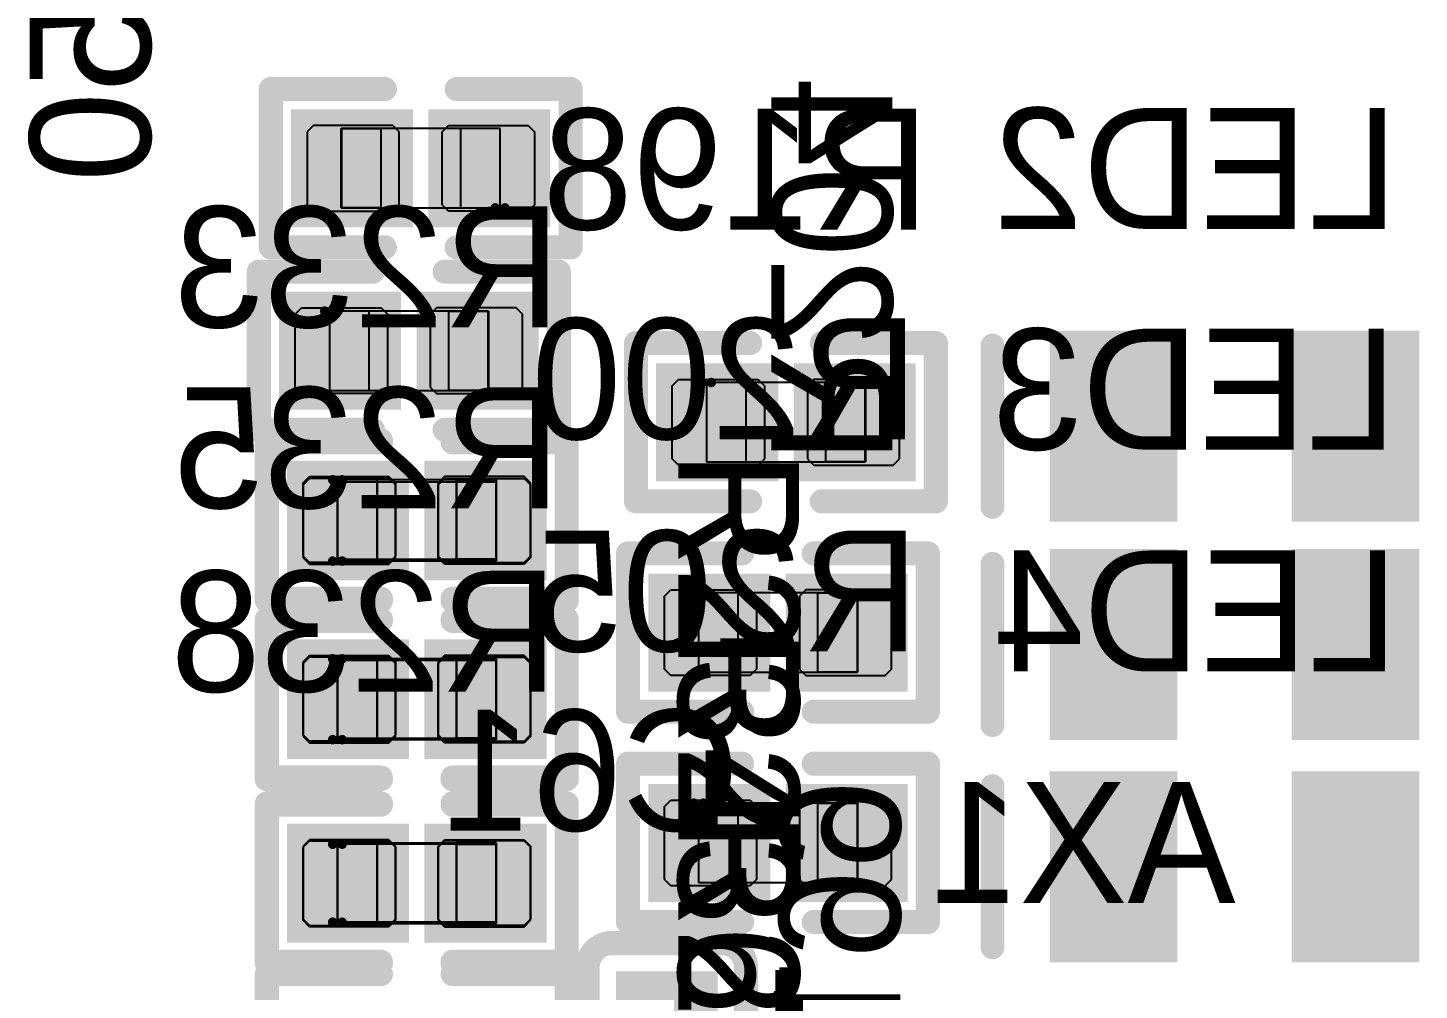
# Model space of a CAD drawing. Header units: millimetres. Extents: x 892 to 1144, y 1011 to 1123.
# Drawn here: x 993.33 to 1002.09, y 1100 to 1106.06 of the extents above; entities that cross this region are included whole.
import ezdxf

# ---------------------------------------------------------------- set-up
doc = ezdxf.new("R2010")
doc.units = ezdxf.units.MM
for name, color, linetype in [('BottomLayer', 5, 'Continuous'), ('BottomOverlay', 54, 'Continuous'), ('BottomPaste', 16, 'Continuous'), ('BottomSolder', 6, 'Continuous'), ('Mechanical4', 56, 'Continuous'), ('Mechanical5', 56, 'Continuous'), ('Mechanical6', 56, 'Continuous'), ('TopLayer', 1, 'Continuous'), ('TopOverlay', 2, 'Continuous'), ('TopPaste', 8, 'Continuous'), ('TopSolder', 216, 'Continuous')]:
    doc.layers.add(name, color=color, linetype=linetype)

msp = doc.modelspace()

# ---------------------------------------------------------------- linework, layer by layer
at = {"layer": 'BottomLayer'}
for points in [[(995.65, 1105.445), (995.0844, 1105.445), (995.65, 1104.905), (995.0844, 1104.905)], [(996.5156, 1105.445), (995.95, 1105.445), (996.5156, 1104.905), (995.95, 1104.905)], [(995.0094, 1103.755), (995.575, 1103.755), (995.0094, 1104.295), (995.575, 1104.295)], [(995.875, 1103.755), (996.4406, 1103.755), (995.875, 1104.295), (996.4406, 1104.295)], [(1000.463, 1104.05), (999.863, 1104.05), (1000.463, 1103.05), (999.863, 1103.05)], [(1001.987, 1104.05), (1001.387, 1104.05), (1001.987, 1103.05), (1001.387, 1103.05)], [(997.3844, 1103.305), (997.95, 1103.305), (997.3844, 1103.845), (997.95, 1103.845)], [(998.25, 1103.305), (998.8156, 1103.305), (998.25, 1103.845), (998.8156, 1103.845)], [(995.0594, 1102.692), (995.625, 1102.692), (995.0594, 1103.232), (995.625, 1103.232)], [(995.925, 1102.692), (996.4906, 1102.692), (995.925, 1103.232), (996.4906, 1103.232)], [(1000.463, 1102.675), (999.863, 1102.675), (1000.463, 1101.675), (999.863, 1101.675)], [(1001.987, 1102.675), (1001.387, 1102.675), (1001.987, 1101.675), (1001.387, 1101.675)], [(997.3344, 1101.98), (997.9, 1101.98), (997.3344, 1102.52), (997.9, 1102.52)], [(998.2, 1101.98), (998.7656, 1101.98), (998.2, 1102.52), (998.7656, 1102.52)], [(995.0594, 1101.565), (995.625, 1101.565), (995.0594, 1102.105), (995.625, 1102.105)], [(995.925, 1101.565), (996.4906, 1101.565), (995.925, 1102.105), (996.4906, 1102.105)], [(1000.463, 1101.275), (999.863, 1101.275), (1000.463, 1100.275), (999.863, 1100.275)], [(1001.987, 1101.275), (1001.387, 1101.275), (1001.987, 1100.275), (1001.387, 1100.275)], [(997.3344, 1100.655), (997.9, 1100.655), (997.3344, 1101.195), (997.9, 1101.195)], [(998.2, 1100.655), (998.7656, 1100.655), (998.2, 1101.195), (998.7656, 1101.195)], [(995.0594, 1100.397), (995.625, 1100.397), (995.0594, 1100.937), (995.625, 1100.937)], [(995.925, 1100.397), (996.4906, 1100.397), (995.925, 1100.937), (996.4906, 1100.937)], [(997.62, 1099.275), (997.62, 1100.0651), (997.08, 1099.275), (997.08, 1100.0651)]]:
    msp.add_solid(points, dxfattribs=at)
at = {"layer": 'BottomOverlay'}
for points, const_width in [([(994.8558, 1104.6764), (994.8558, 1105.6736)], 0.1524), ([(994.8558, 1105.6736), (995.5738, 1105.6736)], 0.1524), ([(996.0262, 1105.6736), (996.7442, 1105.6736)], 0.1524), ([(996.7442, 1104.6764), (996.7442, 1105.6736)], 0.1524), ([(994.8558, 1104.6764), (995.5738, 1104.6764)], 0.1524), ([(996.0262, 1104.6764), (996.7442, 1104.6764)], 0.1524), ([(994.7808, 1104.5236), (995.4988, 1104.5236)], 0.1524), ([(994.7808, 1103.5264), (994.7808, 1104.5236)], 0.1524), ([(995.9512, 1104.5236), (996.6692, 1104.5236)], 0.1524), ([(996.6692, 1103.5264), (996.6692, 1104.5236)], 0.1524), ([(997.1558, 1104.0736), (997.8738, 1104.0736)], 0.1524), ([(997.1558, 1103.0764), (997.1558, 1104.0736)], 0.1524), ([(998.3262, 1104.0736), (999.0442, 1104.0736)], 0.1524), ([(999.0442, 1103.0764), (999.0442, 1104.0736)], 0.1524), ([(999.401, 1103.042), (999.401, 1104.058)], 0.15), ([(994.7808, 1103.5264), (995.4988, 1103.5264)], 0.1524), ([(995.9512, 1103.5264), (996.6692, 1103.5264)], 0.1524), ([(994.8308, 1103.4606), (995.5488, 1103.4606)], 0.1524), ([(994.8308, 1102.4634), (994.8308, 1103.4606)], 0.1524), ([(996.0012, 1103.4606), (996.7192, 1103.4606)], 0.1524), ([(996.7192, 1102.4634), (996.7192, 1103.4606)], 0.1524), ([(997.1558, 1103.0764), (997.8738, 1103.0764)], 0.1524), ([(998.3262, 1103.0764), (999.0442, 1103.0764)], 0.1524), ([(997.1058, 1102.7486), (997.8238, 1102.7486)], 0.1524), ([(997.1058, 1101.7514), (997.1058, 1102.7486)], 0.1524), ([(998.2762, 1102.7486), (998.9942, 1102.7486)], 0.1524), ([(998.9942, 1101.7514), (998.9942, 1102.7486)], 0.1524), ([(999.401, 1101.667), (999.401, 1102.683)], 0.15), ([(994.8308, 1102.4634), (995.5488, 1102.4634)], 0.1524), ([(996.0012, 1102.4634), (996.7192, 1102.4634)], 0.1524), ([(994.8308, 1102.3336), (995.5488, 1102.3336)], 0.1524), ([(994.8308, 1101.3364), (994.8308, 1102.3336)], 0.1524), ([(996.0012, 1102.3336), (996.7192, 1102.3336)], 0.1524), ([(996.7192, 1101.3364), (996.7192, 1102.3336)], 0.1524), ([(997.1058, 1101.7514), (997.8238, 1101.7514)], 0.1524), ([(998.2762, 1101.7514), (998.9942, 1101.7514)], 0.1524), ([(997.1058, 1101.4236), (997.8238, 1101.4236)], 0.1524), ([(997.1058, 1100.4264), (997.1058, 1101.4236)], 0.1524), ([(998.2762, 1101.4236), (998.9942, 1101.4236)], 0.1524), ([(998.9942, 1100.4264), (998.9942, 1101.4236)], 0.1524), ([(994.8308, 1101.3364), (995.5488, 1101.3364)], 0.1524), ([(996.0012, 1101.3364), (996.7192, 1101.3364)], 0.1524), ([(999.401, 1100.267), (999.401, 1101.283)], 0.15), ([(994.8308, 1101.1656), (995.5488, 1101.1656)], 0.1524), ([(994.8308, 1100.1684), (994.8308, 1101.1656)], 0.1524), ([(996.0012, 1101.1656), (996.7192, 1101.1656)], 0.1524), ([(996.7192, 1100.1684), (996.7192, 1101.1656)], 0.1524), ([(997.1058, 1100.4264), (997.8238, 1100.4264)], 0.1524), ([(998.2762, 1100.4264), (998.9942, 1100.4264)], 0.1524), ([(997.0038, 1100.2937), (997.6962, 1100.2937)], 0.1524), ([(994.8308, 1100.1684), (995.5488, 1100.1684)], 0.1524), ([(996.0012, 1100.1684), (996.7192, 1100.1684)], 0.1524), ([(994.8308, 1100.0986), (995.5488, 1100.0986)], 0.1524), ([(994.8308, 1099.1014), (994.8308, 1100.0986)], 0.1524), ([(996.0012, 1100.0986), (996.7192, 1100.0986)], 0.1524), ([(996.7192, 1099.1014), (996.7192, 1100.0986)], 0.1524), ([(996.8514, 1099.3512), (996.8514, 1100.1413)], 0.1524), ([(997.8486, 1099.3512), (997.8486, 1100.1413)], 0.1524)]:
    msp.add_lwpolyline(points, dxfattribs=dict(at, const_width=const_width))
for points, const_width in [([(994.8177, 1105.6736, 1), (994.8939, 1105.6736, 1)], 0.0762), ([(994.8177, 1105.6736, 1), (994.8939, 1105.6736, 1)], 0.0762), ([(995.5357, 1105.6736, 1), (995.6119, 1105.6736, 1)], 0.0762), ([(995.9881, 1105.6736, 1), (996.0643, 1105.6736, 1)], 0.0762), ([(996.7061, 1105.6736, 1), (996.7823, 1105.6736, 1)], 0.0762), ([(996.7061, 1105.6736, 1), (996.7823, 1105.6736, 1)], 0.0762), ([(994.8177, 1104.6764, 1), (994.8939, 1104.6764, 1)], 0.0762), ([(994.8177, 1104.6764, 1), (994.8939, 1104.6764, 1)], 0.0762), ([(995.5357, 1104.6764, 1), (995.6119, 1104.6764, 1)], 0.0762), ([(995.9881, 1104.6764, 1), (996.0643, 1104.6764, 1)], 0.0762), ([(996.7061, 1104.6764, 1), (996.7823, 1104.6764, 1)], 0.0762), ([(996.7061, 1104.6764, 1), (996.7823, 1104.6764, 1)], 0.0762), ([(994.7427, 1104.5236, 1), (994.8189, 1104.5236, 1)], 0.0762), ([(994.7427, 1104.5236, 1), (994.8189, 1104.5236, 1)], 0.0762), ([(995.4607, 1104.5236, 1), (995.5369, 1104.5236, 1)], 0.0762), ([(995.9131, 1104.5236, 1), (995.9893, 1104.5236, 1)], 0.0762), ([(996.6311, 1104.5236, 1), (996.7073, 1104.5236, 1)], 0.0762), ([(996.6311, 1104.5236, 1), (996.7073, 1104.5236, 1)], 0.0762), ([(997.1177, 1104.0736, 1), (997.1939, 1104.0736, 1)], 0.0762), ([(997.1177, 1104.0736, 1), (997.1939, 1104.0736, 1)], 0.0762), ([(997.8357, 1104.0736, 1), (997.9119, 1104.0736, 1)], 0.0762), ([(998.2881, 1104.0736, 1), (998.3643, 1104.0736, 1)], 0.0762), ([(999.0061, 1104.0736, 1), (999.0823, 1104.0736, 1)], 0.0762), ([(999.0061, 1104.0736, 1), (999.0823, 1104.0736, 1)], 0.0762), ([(999.3635, 1104.058, 1), (999.4385, 1104.058, 1)], 0.075), ([(994.7427, 1103.5264, 1), (994.8189, 1103.5264, 1)], 0.0762), ([(994.7427, 1103.5264, 1), (994.8189, 1103.5264, 1)], 0.0762), ([(995.4607, 1103.5264, 1), (995.5369, 1103.5264, 1)], 0.0762), ([(995.9131, 1103.5264, 1), (995.9893, 1103.5264, 1)], 0.0762), ([(996.6311, 1103.5264, 1), (996.7073, 1103.5264, 1)], 0.0762), ([(996.6311, 1103.5264, 1), (996.7073, 1103.5264, 1)], 0.0762), ([(994.7927, 1103.4606, 1), (994.8689, 1103.4606, 1)], 0.0762), ([(994.7927, 1103.4606, 1), (994.8689, 1103.4606, 1)], 0.0762), ([(995.5107, 1103.4606, 1), (995.5869, 1103.4606, 1)], 0.0762), ([(995.9631, 1103.4606, 1), (996.0393, 1103.4606, 1)], 0.0762), ([(996.6811, 1103.4606, 1), (996.7573, 1103.4606, 1)], 0.0762), ([(996.6811, 1103.4606, 1), (996.7573, 1103.4606, 1)], 0.0762), ([(997.1177, 1103.0764, 1), (997.1939, 1103.0764, 1)], 0.0762), ([(997.1177, 1103.0764, 1), (997.1939, 1103.0764, 1)], 0.0762), ([(997.8357, 1103.0764, 1), (997.9119, 1103.0764, 1)], 0.0762), ([(998.2881, 1103.0764, 1), (998.3643, 1103.0764, 1)], 0.0762), ([(999.0061, 1103.0764, 1), (999.0823, 1103.0764, 1)], 0.0762), ([(999.0061, 1103.0764, 1), (999.0823, 1103.0764, 1)], 0.0762), ([(999.3635, 1103.042, 1), (999.4385, 1103.042, 1)], 0.075), ([(997.0677, 1102.7486, 1), (997.1439, 1102.7486, 1)], 0.0762), ([(997.0677, 1102.7486, 1), (997.1439, 1102.7486, 1)], 0.0762), ([(997.7857, 1102.7486, 1), (997.8619, 1102.7486, 1)], 0.0762), ([(998.2381, 1102.7486, 1), (998.3143, 1102.7486, 1)], 0.0762), ([(998.9561, 1102.7486, 1), (999.0323, 1102.7486, 1)], 0.0762), ([(998.9561, 1102.7486, 1), (999.0323, 1102.7486, 1)], 0.0762), ([(999.3635, 1102.683, 1), (999.4385, 1102.683, 1)], 0.075), ([(994.7927, 1102.4634, 1), (994.8689, 1102.4634, 1)], 0.0762), ([(994.7927, 1102.4634, 1), (994.8689, 1102.4634, 1)], 0.0762), ([(995.5107, 1102.4634, 1), (995.5869, 1102.4634, 1)], 0.0762), ([(995.9631, 1102.4634, 1), (996.0393, 1102.4634, 1)], 0.0762), ([(996.6811, 1102.4634, 1), (996.7573, 1102.4634, 1)], 0.0762), ([(996.6811, 1102.4634, 1), (996.7573, 1102.4634, 1)], 0.0762), ([(994.7927, 1102.3336, 1), (994.8689, 1102.3336, 1)], 0.0762), ([(994.7927, 1102.3336, 1), (994.8689, 1102.3336, 1)], 0.0762), ([(995.5107, 1102.3336, 1), (995.5869, 1102.3336, 1)], 0.0762), ([(995.9631, 1102.3336, 1), (996.0393, 1102.3336, 1)], 0.0762), ([(996.6811, 1102.3336, 1), (996.7573, 1102.3336, 1)], 0.0762), ([(996.6811, 1102.3336, 1), (996.7573, 1102.3336, 1)], 0.0762), ([(997.0677, 1101.7514, 1), (997.1439, 1101.7514, 1)], 0.0762), ([(997.0677, 1101.7514, 1), (997.1439, 1101.7514, 1)], 0.0762), ([(997.7857, 1101.7514, 1), (997.8619, 1101.7514, 1)], 0.0762), ([(998.2381, 1101.7514, 1), (998.3143, 1101.7514, 1)], 0.0762), ([(998.9561, 1101.7514, 1), (999.0323, 1101.7514, 1)], 0.0762), ([(998.9561, 1101.7514, 1), (999.0323, 1101.7514, 1)], 0.0762), ([(999.3635, 1101.667, 1), (999.4385, 1101.667, 1)], 0.075), ([(997.0677, 1101.4236, 1), (997.1439, 1101.4236, 1)], 0.0762), ([(997.0677, 1101.4236, 1), (997.1439, 1101.4236, 1)], 0.0762), ([(997.7857, 1101.4236, 1), (997.8619, 1101.4236, 1)], 0.0762), ([(998.2381, 1101.4236, 1), (998.3143, 1101.4236, 1)], 0.0762), ([(998.9561, 1101.4236, 1), (999.0323, 1101.4236, 1)], 0.0762), ([(998.9561, 1101.4236, 1), (999.0323, 1101.4236, 1)], 0.0762), ([(994.7927, 1101.3364, 1), (994.8689, 1101.3364, 1)], 0.0762), ([(994.7927, 1101.3364, 1), (994.8689, 1101.3364, 1)], 0.0762), ([(995.5107, 1101.3364, 1), (995.5869, 1101.3364, 1)], 0.0762), ([(995.9631, 1101.3364, 1), (996.0393, 1101.3364, 1)], 0.0762), ([(996.6811, 1101.3364, 1), (996.7573, 1101.3364, 1)], 0.0762), ([(996.6811, 1101.3364, 1), (996.7573, 1101.3364, 1)], 0.0762), ([(999.3635, 1101.283, 1), (999.4385, 1101.283, 1)], 0.075), ([(994.7927, 1101.1656, 1), (994.8689, 1101.1656, 1)], 0.0762), ([(994.7927, 1101.1656, 1), (994.8689, 1101.1656, 1)], 0.0762), ([(995.5107, 1101.1656, 1), (995.5869, 1101.1656, 1)], 0.0762), ([(995.9631, 1101.1656, 1), (996.0393, 1101.1656, 1)], 0.0762), ([(996.6811, 1101.1656, 1), (996.7573, 1101.1656, 1)], 0.0762), ([(996.6811, 1101.1656, 1), (996.7573, 1101.1656, 1)], 0.0762), ([(997.0677, 1100.4264, 1), (997.1439, 1100.4264, 1)], 0.0762), ([(997.0677, 1100.4264, 1), (997.1439, 1100.4264, 1)], 0.0762), ([(997.7857, 1100.4264, 1), (997.8619, 1100.4264, 1)], 0.0762), ([(998.2381, 1100.4264, 1), (998.3143, 1100.4264, 1)], 0.0762), ([(998.9561, 1100.4264, 1), (999.0323, 1100.4264, 1)], 0.0762), ([(998.9561, 1100.4264, 1), (999.0323, 1100.4264, 1)], 0.0762), ([(996.9657, 1100.2937, 1), (997.0419, 1100.2937, 1)], 0.0762), ([(996.9657, 1100.2937, 1), (997.0419, 1100.2937, 1)], 0.0762), ([(997.6581, 1100.2937, 1), (997.7343, 1100.2937, 1)], 0.0762), ([(997.6581, 1100.2937, 1), (997.7343, 1100.2937, 1)], 0.0762), ([(999.3635, 1100.267, 1), (999.4385, 1100.267, 1)], 0.075), ([(994.7927, 1100.1684, 1), (994.8689, 1100.1684, 1)], 0.0762), ([(994.7927, 1100.1684, 1), (994.8689, 1100.1684, 1)], 0.0762), ([(995.5107, 1100.1684, 1), (995.5869, 1100.1684, 1)], 0.0762), ([(995.9631, 1100.1684, 1), (996.0393, 1100.1684, 1)], 0.0762), ([(996.6811, 1100.1684, 1), (996.7573, 1100.1684, 1)], 0.0762), ([(996.6811, 1100.1684, 1), (996.7573, 1100.1684, 1)], 0.0762), ([(994.7927, 1100.0986, 1), (994.8689, 1100.0986, 1)], 0.0762), ([(994.7927, 1100.0986, 1), (994.8689, 1100.0986, 1)], 0.0762), ([(995.5107, 1100.0986, 1), (995.5869, 1100.0986, 1)], 0.0762), ([(995.9631, 1100.0986, 1), (996.0393, 1100.0986, 1)], 0.0762), ([(996.6811, 1100.0986, 1), (996.7573, 1100.0986, 1)], 0.0762), ([(996.6811, 1100.0986, 1), (996.7573, 1100.0986, 1)], 0.0762), ([(996.8133, 1100.1413, 1), (996.8895, 1100.1413, 1)], 0.0762), ([(996.8133, 1100.1413, 1), (996.8895, 1100.1413, 1)], 0.0762), ([(997.8105, 1100.1413, 1), (997.8867, 1100.1413, 1)], 0.0762), ([(997.8105, 1100.1413, 1), (997.8867, 1100.1413, 1)], 0.0762)]:
    msp.add_lwpolyline(points, format="xyb", close=True, dxfattribs=dict(at, const_width=const_width))
at = {"layer": 'BottomOverlay', "const_width": 0.1524}
for points in [[(996.8514, 1100.1413, -0.414214), (997.0038, 1100.2937)], [(997.6962, 1100.2937, -0.414214), (997.8486, 1100.1413)]]:
    msp.add_lwpolyline(points, format="xyb", dxfattribs=at)
at = {"layer": 'BottomPaste'}
for p, q in [((995.1244, 1105.445), (995.0844, 1105.405)), ((995.625, 1105.445), (995.1244, 1105.445)), ((995.665, 1105.405), (995.625, 1105.445)), ((995.935, 1105.405), (995.975, 1105.445)), ((995.975, 1105.445), (996.4756, 1105.445)), ((996.4756, 1105.445), (996.5156, 1105.405)), ((995.0844, 1105.405), (995.0844, 1104.945)), ((995.665, 1104.945), (995.665, 1105.405)), ((995.935, 1104.945), (995.935, 1105.405)), ((996.5156, 1105.405), (996.5156, 1104.945)), ((995.0844, 1104.945), (995.1244, 1104.905)), ((995.1244, 1104.905), (995.625, 1104.905)), ((995.625, 1104.905), (995.665, 1104.945)), ((995.975, 1104.905), (995.935, 1104.945)), ((996.4756, 1104.905), (995.975, 1104.905)), ((996.5156, 1104.945), (996.4756, 1104.905)), ((995.0094, 1104.255), (995.0494, 1104.295)), ((995.0494, 1104.295), (995.55, 1104.295)), ((995.55, 1104.295), (995.59, 1104.255)), ((995.9, 1104.295), (995.86, 1104.255)), ((996.4006, 1104.295), (995.9, 1104.295)), ((996.4406, 1104.255), (996.4006, 1104.295)), ((995.0094, 1103.795), (995.0094, 1104.255)), ((995.59, 1104.255), (995.59, 1103.795)), ((995.86, 1104.255), (995.86, 1103.795)), ((996.4406, 1103.795), (996.4406, 1104.255)), ((997.3844, 1103.805), (997.4244, 1103.845)), ((997.4244, 1103.845), (997.925, 1103.845)), ((997.925, 1103.845), (997.965, 1103.805)), ((998.275, 1103.845), (998.235, 1103.805)), ((998.7756, 1103.845), (998.275, 1103.845)), ((998.8156, 1103.805), (998.7756, 1103.845)), ((995.0494, 1103.755), (995.0094, 1103.795)), ((995.55, 1103.755), (995.0494, 1103.755)), ((995.59, 1103.795), (995.55, 1103.755)), ((995.86, 1103.795), (995.9, 1103.755)), ((995.9, 1103.755), (996.4006, 1103.755)), ((996.4006, 1103.755), (996.4406, 1103.795)), ((997.3844, 1103.345), (997.3844, 1103.805)), ((997.965, 1103.805), (997.965, 1103.345)), ((998.235, 1103.805), (998.235, 1103.345)), ((998.8156, 1103.345), (998.8156, 1103.805)), ((997.4244, 1103.305), (997.3844, 1103.345)), ((997.965, 1103.345), (997.925, 1103.305)), ((998.235, 1103.345), (998.275, 1103.305)), ((998.7756, 1103.305), (998.8156, 1103.345)), ((995.0594, 1103.192), (995.0994, 1103.232)), ((995.0994, 1103.232), (995.6, 1103.232)), ((995.6, 1103.232), (995.64, 1103.192)), ((995.95, 1103.232), (995.91, 1103.192)), ((996.4506, 1103.232), (995.95, 1103.232)), ((996.4906, 1103.192), (996.4506, 1103.232)), ((997.925, 1103.305), (997.4244, 1103.305)), ((998.275, 1103.305), (998.7756, 1103.305)), ((995.0594, 1102.732), (995.0594, 1103.192)), ((995.64, 1103.192), (995.64, 1102.732)), ((995.91, 1103.192), (995.91, 1102.732)), ((996.4906, 1102.732), (996.4906, 1103.192)), ((995.0994, 1102.692), (995.0594, 1102.732)), ((995.64, 1102.732), (995.6, 1102.692)), ((995.91, 1102.732), (995.95, 1102.692)), ((996.4506, 1102.692), (996.4906, 1102.732)), ((995.6, 1102.692), (995.0994, 1102.692)), ((995.95, 1102.692), (996.4506, 1102.692)), ((997.3344, 1102.48), (997.3744, 1102.52)), ((997.3744, 1102.52), (997.875, 1102.52)), ((997.875, 1102.52), (997.915, 1102.48)), ((998.225, 1102.52), (998.185, 1102.48)), ((998.7256, 1102.52), (998.225, 1102.52)), ((998.7656, 1102.48), (998.7256, 1102.52)), ((997.3344, 1102.02), (997.3344, 1102.48)), ((997.915, 1102.48), (997.915, 1102.02)), ((998.185, 1102.48), (998.185, 1102.02)), ((998.7656, 1102.02), (998.7656, 1102.48)), ((995.0594, 1102.065), (995.0994, 1102.105)), ((995.0994, 1102.105), (995.6, 1102.105)), ((995.6, 1102.105), (995.64, 1102.065)), ((995.95, 1102.105), (995.91, 1102.065)), ((996.4506, 1102.105), (995.95, 1102.105)), ((996.4906, 1102.065), (996.4506, 1102.105)), ((995.0594, 1101.605), (995.0594, 1102.065)), ((995.64, 1102.065), (995.64, 1101.605)), ((995.91, 1102.065), (995.91, 1101.605)), ((996.4906, 1101.605), (996.4906, 1102.065)), ((997.3744, 1101.98), (997.3344, 1102.02)), ((997.915, 1102.02), (997.875, 1101.98)), ((998.185, 1102.02), (998.225, 1101.98)), ((998.7256, 1101.98), (998.7656, 1102.02)), ((997.875, 1101.98), (997.3744, 1101.98)), ((998.225, 1101.98), (998.7256, 1101.98)), ((995.0994, 1101.565), (995.0594, 1101.605)), ((995.6, 1101.565), (995.0994, 1101.565)), ((995.64, 1101.605), (995.6, 1101.565)), ((995.91, 1101.605), (995.95, 1101.565)), ((995.95, 1101.565), (996.4506, 1101.565)), ((996.4506, 1101.565), (996.4906, 1101.605)), ((997.3344, 1101.155), (997.3744, 1101.195)), ((997.3344, 1100.695), (997.3344, 1101.155)), ((997.3744, 1101.195), (997.875, 1101.195)), ((997.875, 1101.195), (997.915, 1101.155)), ((997.915, 1101.155), (997.915, 1100.695)), ((998.225, 1101.195), (998.185, 1101.155)), ((998.185, 1101.155), (998.185, 1100.695)), ((998.7256, 1101.195), (998.225, 1101.195)), ((998.7656, 1101.155), (998.7256, 1101.195)), ((998.7656, 1100.695), (998.7656, 1101.155)), ((995.0594, 1100.897), (995.0994, 1100.937)), ((995.0594, 1100.437), (995.0594, 1100.897)), ((995.0994, 1100.937), (995.6, 1100.937)), ((995.6, 1100.937), (995.64, 1100.897)), ((995.64, 1100.897), (995.64, 1100.437)), ((995.95, 1100.937), (995.91, 1100.897)), ((995.91, 1100.897), (995.91, 1100.437)), ((996.4506, 1100.937), (995.95, 1100.937)), ((996.4906, 1100.897), (996.4506, 1100.937)), ((996.4906, 1100.437), (996.4906, 1100.897)), ((997.3744, 1100.655), (997.3344, 1100.695)), ((997.915, 1100.695), (997.875, 1100.655)), ((998.185, 1100.695), (998.225, 1100.655)), ((998.7256, 1100.655), (998.7656, 1100.695)), ((997.875, 1100.655), (997.3744, 1100.655)), ((998.225, 1100.655), (998.7256, 1100.655)), ((995.0994, 1100.397), (995.0594, 1100.437)), ((995.64, 1100.437), (995.6, 1100.397)), ((995.91, 1100.437), (995.95, 1100.397)), ((996.4506, 1100.397), (996.4906, 1100.437)), ((995.6, 1100.397), (995.0994, 1100.397)), ((995.95, 1100.397), (996.4506, 1100.397))]:
    msp.add_line(p, q, dxfattribs=at)
for points in [[(995.65, 1105.445), (995.0844, 1105.445), (995.65, 1104.905), (995.0844, 1104.905)], [(996.5156, 1105.445), (995.95, 1105.445), (996.5156, 1104.905), (995.95, 1104.905)], [(995.0094, 1103.755), (995.575, 1103.755), (995.0094, 1104.295), (995.575, 1104.295)], [(995.875, 1103.755), (996.4406, 1103.755), (995.875, 1104.295), (996.4406, 1104.295)], [(1000.463, 1104.05), (999.863, 1104.05), (1000.463, 1103.05), (999.863, 1103.05)], [(1001.987, 1104.05), (1001.387, 1104.05), (1001.987, 1103.05), (1001.387, 1103.05)], [(997.3844, 1103.305), (997.95, 1103.305), (997.3844, 1103.845), (997.95, 1103.845)], [(998.25, 1103.305), (998.8156, 1103.305), (998.25, 1103.845), (998.8156, 1103.845)], [(995.0594, 1102.692), (995.625, 1102.692), (995.0594, 1103.232), (995.625, 1103.232)], [(995.925, 1102.692), (996.4906, 1102.692), (995.925, 1103.232), (996.4906, 1103.232)], [(1000.463, 1102.675), (999.863, 1102.675), (1000.463, 1101.675), (999.863, 1101.675)], [(1001.987, 1102.675), (1001.387, 1102.675), (1001.987, 1101.675), (1001.387, 1101.675)], [(997.3344, 1101.98), (997.9, 1101.98), (997.3344, 1102.52), (997.9, 1102.52)], [(998.2, 1101.98), (998.7656, 1101.98), (998.2, 1102.52), (998.7656, 1102.52)], [(995.0594, 1101.565), (995.625, 1101.565), (995.0594, 1102.105), (995.625, 1102.105)], [(995.925, 1101.565), (996.4906, 1101.565), (995.925, 1102.105), (996.4906, 1102.105)], [(1000.463, 1101.275), (999.863, 1101.275), (1000.463, 1100.275), (999.863, 1100.275)], [(1001.987, 1101.275), (1001.387, 1101.275), (1001.987, 1100.275), (1001.387, 1100.275)], [(997.3344, 1100.655), (997.9, 1100.655), (997.3344, 1101.195), (997.9, 1101.195)], [(998.2, 1100.655), (998.7656, 1100.655), (998.2, 1101.195), (998.7656, 1101.195)], [(995.0594, 1100.397), (995.625, 1100.397), (995.0594, 1100.937), (995.625, 1100.937)], [(995.925, 1100.397), (996.4906, 1100.397), (995.925, 1100.937), (996.4906, 1100.937)], [(997.62, 1099.275), (997.62, 1100.0651), (997.08, 1099.275), (997.08, 1100.0651)]]:
    msp.add_solid(points, dxfattribs=at)
at = {"layer": 'BottomSolder'}
for points in [[(995.7516, 1105.5466), (994.9828, 1105.5466), (995.7516, 1104.8034), (994.9828, 1104.8034)], [(996.6172, 1105.5466), (995.8484, 1105.5466), (996.6172, 1104.8034), (995.8484, 1104.8034)], [(994.9078, 1103.6534), (995.6766, 1103.6534), (994.9078, 1104.3966), (995.6766, 1104.3966)], [(995.7734, 1103.6534), (996.5422, 1103.6534), (995.7734, 1104.3966), (996.5422, 1104.3966)], [(1000.5646, 1104.1516), (999.7614, 1104.1516), (1000.5646, 1102.9484), (999.7614, 1102.9484)], [(1002.0886, 1104.1516), (1001.2854, 1104.1516), (1002.0886, 1102.9484), (1001.2854, 1102.9484)], [(997.2828, 1103.2034), (998.0516, 1103.2034), (997.2828, 1103.9466), (998.0516, 1103.9466)], [(998.1484, 1103.2034), (998.9172, 1103.2034), (998.1484, 1103.9466), (998.9172, 1103.9466)], [(994.9578, 1102.5904), (995.7266, 1102.5904), (994.9578, 1103.3336), (995.7266, 1103.3336)], [(995.8234, 1102.5904), (996.5922, 1102.5904), (995.8234, 1103.3336), (996.5922, 1103.3336)], [(1000.5646, 1102.7766), (999.7614, 1102.7766), (1000.5646, 1101.5734), (999.7614, 1101.5734)], [(1002.0886, 1102.7766), (1001.2854, 1102.7766), (1002.0886, 1101.5734), (1001.2854, 1101.5734)], [(997.2328, 1101.8784), (998.0016, 1101.8784), (997.2328, 1102.6216), (998.0016, 1102.6216)], [(998.0984, 1101.8784), (998.8672, 1101.8784), (998.0984, 1102.6216), (998.8672, 1102.6216)], [(994.9578, 1101.4634), (995.7266, 1101.4634), (994.9578, 1102.2066), (995.7266, 1102.2066)], [(995.8234, 1101.4634), (996.5922, 1101.4634), (995.8234, 1102.2066), (996.5922, 1102.2066)], [(997.2328, 1100.5534), (998.0016, 1100.5534), (997.2328, 1101.2966), (998.0016, 1101.2966)], [(998.0984, 1100.5534), (998.8672, 1100.5534), (998.0984, 1101.2966), (998.8672, 1101.2966)], [(1000.5646, 1101.3766), (999.7614, 1101.3766), (1000.5646, 1100.1734), (999.7614, 1100.1734)], [(1002.0886, 1101.3766), (1001.2854, 1101.3766), (1002.0886, 1100.1734), (1001.2854, 1100.1734)], [(994.9578, 1100.2954), (995.7266, 1100.2954), (994.9578, 1101.0386), (995.7266, 1101.0386)], [(995.8234, 1100.2954), (996.5922, 1100.2954), (995.8234, 1101.0386), (996.5922, 1101.0386)], [(997.6708, 1099.2242), (997.6708, 1100.1159), (997.0292, 1099.2242), (997.0292, 1100.1159)]]:
    msp.add_solid(points, dxfattribs=at)
at = {"layer": 'Mechanical4'}
for p, q in [((996.2999, 1105.4249), (995.2999, 1105.4249)), ((995.2999, 1105.4249), (995.2999, 1104.9248)), ((996.2999, 1104.9248), (996.2999, 1105.4249)), ((995.2999, 1104.9248), (996.2999, 1104.9248)), ((996.2251, 1104.2752), (995.2251, 1104.2752)), ((995.2251, 1104.2752), (995.2251, 1103.7751)), ((996.2251, 1103.7751), (996.2251, 1104.2752)), ((995.2251, 1103.7751), (996.2251, 1103.7751)), ((998.6001, 1103.8252), (997.6001, 1103.8252)), ((997.6001, 1103.8252), (997.6001, 1103.3251)), ((998.6001, 1103.3251), (998.6001, 1103.8252)), ((997.6001, 1103.3251), (998.6001, 1103.3251)), ((996.2751, 1103.2122), (995.2751, 1103.2122)), ((995.2751, 1103.2122), (995.2751, 1102.7121)), ((995.2751, 1102.6998), (995.2751, 1103.1999)), ((995.2751, 1103.1999), (996.2751, 1103.1999)), ((996.2751, 1102.7121), (996.2751, 1103.2122)), ((996.2751, 1103.1999), (996.2751, 1102.6998)), ((995.2751, 1102.7121), (996.2751, 1102.7121)), ((996.2751, 1102.6998), (995.2751, 1102.6998)), ((998.5501, 1102.5002), (997.5501, 1102.5002)), ((997.5501, 1102.5002), (997.5501, 1102.0001)), ((998.5501, 1102.0001), (998.5501, 1102.5002)), ((996.2751, 1102.0852), (995.2751, 1102.0852)), ((995.2751, 1102.0852), (995.2751, 1101.5851)), ((996.2751, 1101.5851), (996.2751, 1102.0852)), ((995.2751, 1101.5748), (995.2751, 1102.0749)), ((995.2751, 1102.0749), (996.2751, 1102.0749)), ((996.2751, 1102.0749), (996.2751, 1101.5748)), ((997.5501, 1102.0001), (998.5501, 1102.0001)), ((995.2751, 1101.5851), (996.2751, 1101.5851)), ((996.2751, 1101.5748), (995.2751, 1101.5748)), ((998.5501, 1101.1752), (997.5501, 1101.1752)), ((997.5501, 1101.1752), (997.5501, 1100.6751)), ((998.5501, 1100.6751), (998.5501, 1101.1752)), ((995.2751, 1100.4248), (995.2751, 1100.9249)), ((995.2751, 1100.9249), (996.2751, 1100.9249)), ((996.2751, 1100.9172), (995.2751, 1100.9172)), ((995.2751, 1100.9172), (995.2751, 1100.4171)), ((996.2751, 1100.9249), (996.2751, 1100.4248)), ((996.2751, 1100.4171), (996.2751, 1100.9172)), ((997.5501, 1100.6751), (998.5501, 1100.6751)), ((996.2751, 1100.4248), (995.2751, 1100.4248)), ((995.2751, 1100.4171), (996.2751, 1100.4171))]:
    msp.add_line(p, q, dxfattribs=at)
at = {"layer": 'Mechanical5'}
for p, q in [((995.299, 1104.925), (995.299, 1105.425)), ((995.299, 1105.425), (995.549, 1105.425)), ((995.549, 1105.425), (995.549, 1104.925)), ((996.3, 1105.425), (996.05, 1105.425)), ((996.05, 1105.425), (996.05, 1104.925)), ((996.3, 1104.925), (996.3, 1105.425)), ((995.549, 1104.925), (995.299, 1104.925)), ((996.05, 1104.925), (996.3, 1104.925)), ((995.475, 1104.275), (995.225, 1104.275)), ((995.225, 1104.275), (995.225, 1103.775)), ((995.475, 1103.775), (995.475, 1104.275)), ((995.976, 1104.275), (996.226, 1104.275)), ((995.976, 1103.775), (995.976, 1104.275)), ((996.226, 1104.275), (996.226, 1103.775)), ((995.225, 1103.775), (995.475, 1103.775)), ((996.226, 1103.775), (995.976, 1103.775)), ((997.85, 1103.825), (997.6, 1103.825)), ((997.6, 1103.825), (997.6, 1103.325)), ((997.85, 1103.325), (997.85, 1103.825)), ((998.351, 1103.825), (998.601, 1103.825)), ((998.351, 1103.325), (998.351, 1103.825)), ((998.601, 1103.825), (998.601, 1103.325)), ((997.6, 1103.325), (997.85, 1103.325)), ((998.601, 1103.325), (998.351, 1103.325)), ((995.525, 1103.212), (995.275, 1103.212)), ((995.275, 1103.212), (995.275, 1102.712)), ((995.275, 1102.7), (995.275, 1103.2)), ((995.275, 1103.2), (995.525, 1103.2)), ((995.525, 1102.712), (995.525, 1103.212)), ((995.525, 1103.2), (995.525, 1102.7)), ((996.026, 1103.212), (996.276, 1103.212)), ((996.026, 1102.712), (996.026, 1103.212)), ((996.276, 1103.2), (996.026, 1103.2)), ((996.026, 1103.2), (996.026, 1102.7)), ((996.276, 1103.212), (996.276, 1102.712)), ((996.276, 1102.7), (996.276, 1103.2)), ((995.275, 1102.712), (995.525, 1102.712)), ((995.525, 1102.7), (995.275, 1102.7)), ((996.276, 1102.712), (996.026, 1102.712)), ((996.026, 1102.7), (996.276, 1102.7)), ((997.8, 1102.5), (997.55, 1102.5)), ((997.55, 1102.5), (997.55, 1102)), ((997.8, 1102), (997.8, 1102.5)), ((998.301, 1102.5), (998.551, 1102.5)), ((998.301, 1102), (998.301, 1102.5)), ((998.551, 1102.5), (998.551, 1102)), ((995.525, 1102.085), (995.275, 1102.085)), ((995.275, 1102.085), (995.275, 1101.585)), ((995.525, 1101.585), (995.525, 1102.085)), ((996.026, 1102.085), (996.276, 1102.085)), ((996.026, 1101.585), (996.026, 1102.085)), ((996.276, 1102.085), (996.276, 1101.585)), ((995.275, 1101.575), (995.275, 1102.075)), ((995.275, 1102.075), (995.525, 1102.075)), ((995.525, 1102.075), (995.525, 1101.575)), ((996.276, 1102.075), (996.026, 1102.075)), ((996.026, 1102.075), (996.026, 1101.575)), ((996.276, 1101.575), (996.276, 1102.075)), ((997.55, 1102), (997.8, 1102)), ((998.551, 1102), (998.301, 1102)), ((995.275, 1101.585), (995.525, 1101.585)), ((995.525, 1101.575), (995.275, 1101.575)), ((996.276, 1101.585), (996.026, 1101.585)), ((996.026, 1101.575), (996.276, 1101.575)), ((997.8, 1101.175), (997.55, 1101.175)), ((997.55, 1101.175), (997.55, 1100.675)), ((997.8, 1100.675), (997.8, 1101.175)), ((998.301, 1101.175), (998.551, 1101.175)), ((998.301, 1100.675), (998.301, 1101.175)), ((998.551, 1101.175), (998.551, 1100.675)), ((995.275, 1100.425), (995.275, 1100.925)), ((995.275, 1100.925), (995.525, 1100.925)), ((995.525, 1100.917), (995.275, 1100.917)), ((995.275, 1100.917), (995.275, 1100.417)), ((995.525, 1100.925), (995.525, 1100.425)), ((995.525, 1100.417), (995.525, 1100.917)), ((996.276, 1100.925), (996.026, 1100.925)), ((996.026, 1100.925), (996.026, 1100.425)), ((996.026, 1100.917), (996.276, 1100.917)), ((996.026, 1100.417), (996.026, 1100.917)), ((996.276, 1100.425), (996.276, 1100.925)), ((996.276, 1100.917), (996.276, 1100.417)), ((997.55, 1100.675), (997.8, 1100.675)), ((998.551, 1100.675), (998.301, 1100.675)), ((995.525, 1100.425), (995.275, 1100.425)), ((995.275, 1100.417), (995.525, 1100.417)), ((996.026, 1100.425), (996.276, 1100.425)), ((996.276, 1100.417), (996.026, 1100.417))]:
    msp.add_line(p, q, dxfattribs=at)
at = {"layer": 'Mechanical6'}
for points, const_width in [([(996.3298, 1104.9251, 1), (996.2699, 1104.9251, 1)], 0.06), ([(996.2549, 1104.9251, 1), (996.2849, 1104.9251, 1)], 0.03), ([(996.3148, 1104.9251, 1), (996.3448, 1104.9251, 1)], 0.03), ([(995.2551, 1104.2749, 1), (995.1952, 1104.2749, 1)], 0.06), ([(995.1802, 1104.2749, 1), (995.2102, 1104.2749, 1)], 0.03), ([(995.2401, 1104.2749, 1), (995.2701, 1104.2749, 1)], 0.03), ([(997.6301, 1103.8249, 1), (997.5702, 1103.8249, 1)], 0.06), ([(997.5552, 1103.8249, 1), (997.5852, 1103.8249, 1)], 0.03), ([(997.6151, 1103.8249, 1), (997.6451, 1103.8249, 1)], 0.03), ([(995.3051, 1103.2119, 1), (995.2452, 1103.2119, 1)], 0.06), ([(995.2302, 1103.2119, 1), (995.2602, 1103.2119, 1)], 0.03), ([(995.2901, 1103.2119, 1), (995.3201, 1103.2119, 1)], 0.03), ([(995.3051, 1102.7001, 1), (995.2452, 1102.7001, 1)], 0.06), ([(995.2302, 1102.7001, 1), (995.2602, 1102.7001, 1)], 0.03), ([(995.2901, 1102.7001, 1), (995.3201, 1102.7001, 1)], 0.03), ([(997.5801, 1102.4999, 1), (997.5202, 1102.4999, 1)], 0.06), ([(997.5052, 1102.4999, 1), (997.5352, 1102.4999, 1)], 0.03), ([(997.5651, 1102.4999, 1), (997.5951, 1102.4999, 1)], 0.03), ([(995.3051, 1102.0849, 1), (995.2452, 1102.0849, 1)], 0.06), ([(995.2302, 1102.0849, 1), (995.2602, 1102.0849, 1)], 0.03), ([(995.2901, 1102.0849, 1), (995.3201, 1102.0849, 1)], 0.03), ([(995.3051, 1101.5751, 1), (995.2452, 1101.5751, 1)], 0.06), ([(995.2302, 1101.5751, 1), (995.2602, 1101.5751, 1)], 0.03), ([(995.2901, 1101.5751, 1), (995.3201, 1101.5751, 1)], 0.03), ([(997.5801, 1101.1749, 1), (997.5202, 1101.1749, 1)], 0.06), ([(997.5052, 1101.1749, 1), (997.5352, 1101.1749, 1)], 0.03), ([(997.5651, 1101.1749, 1), (997.5951, 1101.1749, 1)], 0.03), ([(995.3051, 1100.9169, 1), (995.2452, 1100.9169, 1)], 0.06), ([(995.2302, 1100.9169, 1), (995.2602, 1100.9169, 1)], 0.03), ([(995.2901, 1100.9169, 1), (995.3201, 1100.9169, 1)], 0.03), ([(995.3051, 1100.4251, 1), (995.2452, 1100.4251, 1)], 0.06), ([(995.2302, 1100.4251, 1), (995.2602, 1100.4251, 1)], 0.03), ([(995.2901, 1100.4251, 1), (995.3201, 1100.4251, 1)], 0.03)]:
    msp.add_lwpolyline(points, format="xyb", close=True, dxfattribs=dict(at, const_width=const_width))
at = {"layer": 'TopLayer'}
for points in [[(995.0594, 1102.68), (995.625, 1102.68), (995.0594, 1103.22), (995.625, 1103.22)], [(995.925, 1102.68), (996.4906, 1102.68), (995.925, 1103.22), (996.4906, 1103.22)], [(995.0594, 1101.555), (995.625, 1101.555), (995.0594, 1102.095), (995.625, 1102.095)], [(995.925, 1101.555), (996.4906, 1101.555), (995.925, 1102.095), (996.4906, 1102.095)], [(995.0594, 1100.405), (995.625, 1100.405), (995.0594, 1100.945), (995.625, 1100.945)], [(995.925, 1100.405), (996.4906, 1100.405), (995.925, 1100.945), (996.4906, 1100.945)]]:
    msp.add_solid(points, dxfattribs=at)
at = {"layer": 'TopOverlay', "const_width": 0.1524}
for points in [[(994.8308, 1102.4514), (994.8308, 1103.4486)], [(994.8308, 1103.4486), (995.5488, 1103.4486)], [(996.0012, 1103.4486), (996.7192, 1103.4486)], [(996.7192, 1102.4514), (996.7192, 1103.4486)], [(994.8308, 1102.4514), (995.5488, 1102.4514)], [(996.0012, 1102.4514), (996.7192, 1102.4514)], [(994.8308, 1101.3264), (994.8308, 1102.3236)], [(994.8308, 1102.3236), (995.5488, 1102.3236)], [(996.0012, 1102.3236), (996.7192, 1102.3236)], [(996.7192, 1101.3264), (996.7192, 1102.3236)], [(994.8308, 1101.3264), (995.5488, 1101.3264)], [(996.0012, 1101.3264), (996.7192, 1101.3264)], [(994.8308, 1100.1764), (994.8308, 1101.1736)], [(994.8308, 1101.1736), (995.5488, 1101.1736)], [(996.0012, 1101.1736), (996.7192, 1101.1736)], [(996.7192, 1100.1764), (996.7192, 1101.1736)], [(994.8308, 1100.1764), (995.5488, 1100.1764)], [(996.0012, 1100.1764), (996.7192, 1100.1764)]]:
    msp.add_lwpolyline(points, dxfattribs=at)
at = {"layer": 'TopOverlay', "const_width": 0.0762}
for points in [[(994.7927, 1103.4486, 1), (994.8689, 1103.4486, 1)], [(994.7927, 1103.4486, 1), (994.8689, 1103.4486, 1)], [(995.5107, 1103.4486, 1), (995.5869, 1103.4486, 1)], [(995.9631, 1103.4486, 1), (996.0393, 1103.4486, 1)], [(996.6811, 1103.4486, 1), (996.7573, 1103.4486, 1)], [(996.6811, 1103.4486, 1), (996.7573, 1103.4486, 1)], [(994.7927, 1102.4514, 1), (994.8689, 1102.4514, 1)], [(994.7927, 1102.4514, 1), (994.8689, 1102.4514, 1)], [(995.5107, 1102.4514, 1), (995.5869, 1102.4514, 1)], [(995.9631, 1102.4514, 1), (996.0393, 1102.4514, 1)], [(996.6811, 1102.4514, 1), (996.7573, 1102.4514, 1)], [(996.6811, 1102.4514, 1), (996.7573, 1102.4514, 1)], [(994.7927, 1102.3236, 1), (994.8689, 1102.3236, 1)], [(994.7927, 1102.3236, 1), (994.8689, 1102.3236, 1)], [(995.5107, 1102.3236, 1), (995.5869, 1102.3236, 1)], [(995.9631, 1102.3236, 1), (996.0393, 1102.3236, 1)], [(996.6811, 1102.3236, 1), (996.7573, 1102.3236, 1)], [(996.6811, 1102.3236, 1), (996.7573, 1102.3236, 1)], [(994.7927, 1101.3264, 1), (994.8689, 1101.3264, 1)], [(994.7927, 1101.3264, 1), (994.8689, 1101.3264, 1)], [(995.5107, 1101.3264, 1), (995.5869, 1101.3264, 1)], [(995.9631, 1101.3264, 1), (996.0393, 1101.3264, 1)], [(996.6811, 1101.3264, 1), (996.7573, 1101.3264, 1)], [(996.6811, 1101.3264, 1), (996.7573, 1101.3264, 1)], [(994.7927, 1101.1736, 1), (994.8689, 1101.1736, 1)], [(994.7927, 1101.1736, 1), (994.8689, 1101.1736, 1)], [(995.5107, 1101.1736, 1), (995.5869, 1101.1736, 1)], [(995.9631, 1101.1736, 1), (996.0393, 1101.1736, 1)], [(996.6811, 1101.1736, 1), (996.7573, 1101.1736, 1)], [(996.6811, 1101.1736, 1), (996.7573, 1101.1736, 1)], [(994.7927, 1100.1764, 1), (994.8689, 1100.1764, 1)], [(994.7927, 1100.1764, 1), (994.8689, 1100.1764, 1)], [(995.5107, 1100.1764, 1), (995.5869, 1100.1764, 1)], [(995.9631, 1100.1764, 1), (996.0393, 1100.1764, 1)], [(996.6811, 1100.1764, 1), (996.7573, 1100.1764, 1)], [(996.6811, 1100.1764, 1), (996.7573, 1100.1764, 1)]]:
    msp.add_lwpolyline(points, format="xyb", close=True, dxfattribs=at)
at = {"layer": 'TopPaste'}
for p, q in [((995.0994, 1103.22), (995.0594, 1103.18)), ((995.6, 1103.22), (995.0994, 1103.22)), ((995.64, 1103.18), (995.6, 1103.22)), ((995.91, 1103.18), (995.95, 1103.22)), ((995.95, 1103.22), (996.4506, 1103.22)), ((996.4506, 1103.22), (996.4906, 1103.18)), ((995.0594, 1103.18), (995.0594, 1102.72)), ((995.64, 1102.72), (995.64, 1103.18)), ((995.91, 1102.72), (995.91, 1103.18)), ((996.4906, 1103.18), (996.4906, 1102.72)), ((995.0594, 1102.72), (995.0994, 1102.68)), ((995.6, 1102.68), (995.64, 1102.72)), ((995.95, 1102.68), (995.91, 1102.72)), ((996.4906, 1102.72), (996.4506, 1102.68)), ((995.0994, 1102.68), (995.6, 1102.68)), ((996.4506, 1102.68), (995.95, 1102.68)), ((995.0994, 1102.095), (995.0594, 1102.055)), ((995.6, 1102.095), (995.0994, 1102.095)), ((995.64, 1102.055), (995.6, 1102.095)), ((995.91, 1102.055), (995.95, 1102.095)), ((995.95, 1102.095), (996.4506, 1102.095)), ((996.4506, 1102.095), (996.4906, 1102.055)), ((995.0594, 1102.055), (995.0594, 1101.595)), ((995.64, 1101.595), (995.64, 1102.055)), ((995.91, 1101.595), (995.91, 1102.055)), ((996.4906, 1102.055), (996.4906, 1101.595)), ((995.0594, 1101.595), (995.0994, 1101.555)), ((995.0994, 1101.555), (995.6, 1101.555)), ((995.6, 1101.555), (995.64, 1101.595)), ((995.95, 1101.555), (995.91, 1101.595)), ((996.4506, 1101.555), (995.95, 1101.555)), ((996.4906, 1101.595), (996.4506, 1101.555)), ((995.0994, 1100.945), (995.0594, 1100.905)), ((995.6, 1100.945), (995.0994, 1100.945)), ((995.64, 1100.905), (995.6, 1100.945)), ((995.91, 1100.905), (995.95, 1100.945)), ((995.95, 1100.945), (996.4506, 1100.945)), ((996.4506, 1100.945), (996.4906, 1100.905)), ((995.0594, 1100.905), (995.0594, 1100.445)), ((995.64, 1100.445), (995.64, 1100.905)), ((995.91, 1100.445), (995.91, 1100.905)), ((996.4906, 1100.905), (996.4906, 1100.445)), ((995.0594, 1100.445), (995.0994, 1100.405)), ((995.6, 1100.405), (995.64, 1100.445)), ((995.95, 1100.405), (995.91, 1100.445)), ((996.4906, 1100.445), (996.4506, 1100.405)), ((995.0994, 1100.405), (995.6, 1100.405)), ((996.4506, 1100.405), (995.95, 1100.405))]:
    msp.add_line(p, q, dxfattribs=at)
for points in [[(995.0594, 1102.68), (995.625, 1102.68), (995.0594, 1103.22), (995.625, 1103.22)], [(995.925, 1102.68), (996.4906, 1102.68), (995.925, 1103.22), (996.4906, 1103.22)], [(995.0594, 1101.555), (995.625, 1101.555), (995.0594, 1102.095), (995.625, 1102.095)], [(995.925, 1101.555), (996.4906, 1101.555), (995.925, 1102.095), (996.4906, 1102.095)], [(995.0594, 1100.405), (995.625, 1100.405), (995.0594, 1100.945), (995.625, 1100.945)], [(995.925, 1100.405), (996.4906, 1100.405), (995.925, 1100.945), (996.4906, 1100.945)]]:
    msp.add_solid(points, dxfattribs=at)
at = {"layer": 'TopSolder'}
for points in [[(994.9578, 1102.5784), (995.7266, 1102.5784), (994.9578, 1103.3216), (995.7266, 1103.3216)], [(995.8234, 1102.5784), (996.5922, 1102.5784), (995.8234, 1103.3216), (996.5922, 1103.3216)], [(994.9578, 1101.4534), (995.7266, 1101.4534), (994.9578, 1102.1966), (995.7266, 1102.1966)], [(995.8234, 1101.4534), (996.5922, 1101.4534), (995.8234, 1102.1966), (996.5922, 1102.1966)], [(994.9578, 1100.3034), (995.7266, 1100.3034), (994.9578, 1101.0466), (995.7266, 1101.0466)], [(995.8234, 1100.3034), (996.5922, 1100.3034), (995.8234, 1101.0466), (996.5922, 1101.0466)]]:
    msp.add_solid(points, dxfattribs=at)

# ---------------------------------------------------------------- texts
at = {"layer": 'BottomOverlay', "text_generation_flag": 2}
for s, rotation, p in [('LED50', 90, (994.0986, 1108.2032)), ('R204', 270, (998.0078, 1103.3136)), ('R199', 270, (998.0578, 1098.8886)), ('R241', 270, (998.0328, 1097.7386))]:
    msp.add_text(s, height=0.762, rotation=rotation, dxfattribs=at).set_placement(p)
for s, p in [('R198', (999.0036, 1104.7888)), ('LED2', (1001.9548, 1104.7928)), ('R233', (996.681, 1104.1724)), ('R200', (998.9336, 1103.468)), ('LED3', (1001.949, 1103.4026)), ('R235', (996.68, 1103.0334)), ('R205', (998.9384, 1102.1306)), ('LED4', (1001.9578, 1102.0052)), ('R238', (996.6612, 1101.877)), ('C61', (997.8074, 1101.0014)), ('AX1', (1000.932, 1100.547))]:
    msp.add_text(s, height=0.762, dxfattribs=at).set_placement(p)
at = {"layer": 'TopOverlay'}
for s, p in [('R234', (997.4214, 1103.4004)), ('R236', (997.4214, 1102.2754)), ('R239', (997.4214, 1101.1254))]:
    msp.add_text(s, height=0.762, rotation=270, dxfattribs=at).set_placement(p)

doc.saveas('drawing.dxf')
